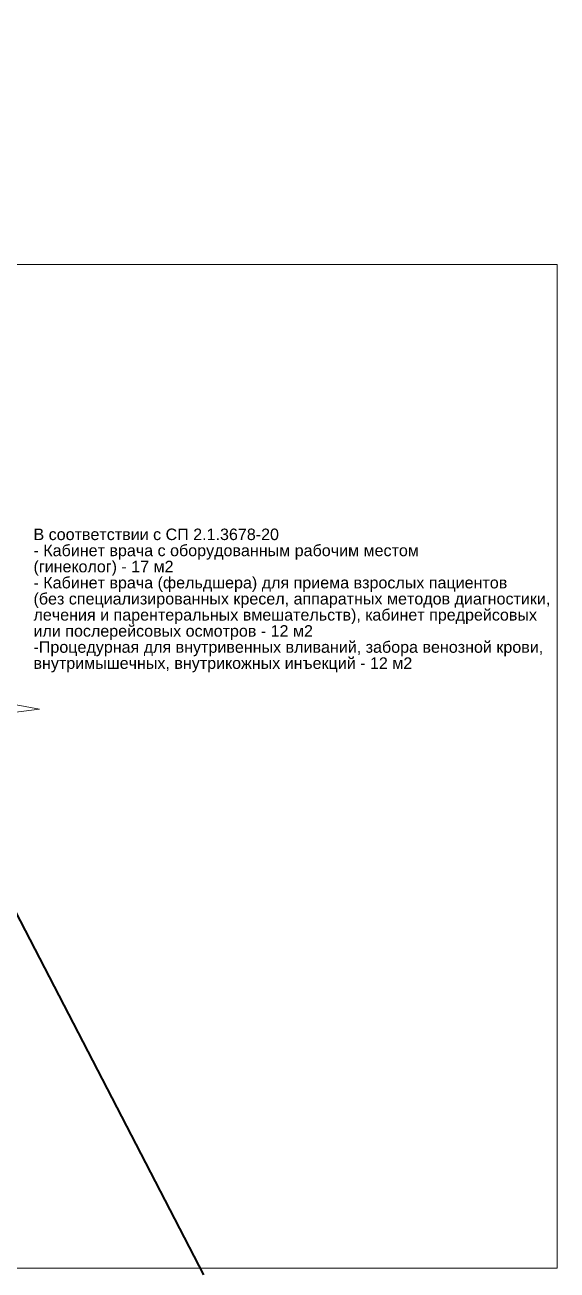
# Model space of a CAD drawing. Header units: metres. Extents: x 14591 to 15202, y 5442 to 5571.
# Drawn here: x 14894.08 to 14905.65, y 5512.02 to 5539.1 of the extents above; entities that cross this region are included whole.
import ezdxf

# ---------------------------------------------------------------- set-up
doc = ezdxf.new("R2010")
doc.units = ezdxf.units.M
doc.header["$MEASUREMENT"] = 0
doc.styles.add('Style-Arial', font='arial.ttf')

msp = doc.modelspace()

# ---------------------------------------------------------------- linework, layer by layer
at = {"color": 1, "linetype": 'Continuous', "lineweight": 40}
msp.add_line((14873.97436208, 5558.23468122), (14897.95934336, 5511.91378311), dxfattribs=at)
at = {"color": 7, "linetype": 'Continuous', "lineweight": 0, "flags": 128}
msp.add_lwpolyline([(14874.47016393, 5533.88635811), (14905.6469863, 5533.88635811), (14905.6469863, 5512.06258245), (14874.47016393, 5512.06258245), (14874.47016393, 5533.88635811)], close=True, dxfattribs=at)
msp.add_lwpolyline([(14893.89095207, 5532.74010996), (14893.89095207, 5524.31246702), (14894.3991989, 5524.21780449), (14893.36069069, 5524.08229195), (14893.89095207, 5523.97434652), (14893.89095207, 5515.80350314)], dxfattribs=at)

# ---------------------------------------------------------------- texts
at = {"color": 7, "linetype": 'Continuous', "lineweight": 13, "insert": (14894.26603241, 5526.58012295), "char_height": 0.25, "attachment_point": 4, "line_spacing_factor": 0.84, "style": 'Style-Arial'}
msp.add_mtext('В соответствии с СП 2.1.3678-20\\P- Кабинет врача с оборудованным рабочим местом \\P(гинеколог) - 17 м2\\P- Кабинет врача (фельдшера) для приема взрослых пациентов \\P(без специализированных кресел, аппаратных методов диагностики, \\Pлечения и парентеральных вмешательств), кабинет предрейсовых \\Pили послерейсовых осмотров - 12 м2\\P-Процедурная для внутривенных вливаний, забора венозной крови, \\Pвнутримышечных, внутрикожных инъекций - 12 м2', dxfattribs=at)

doc.saveas('drawing.dxf')
